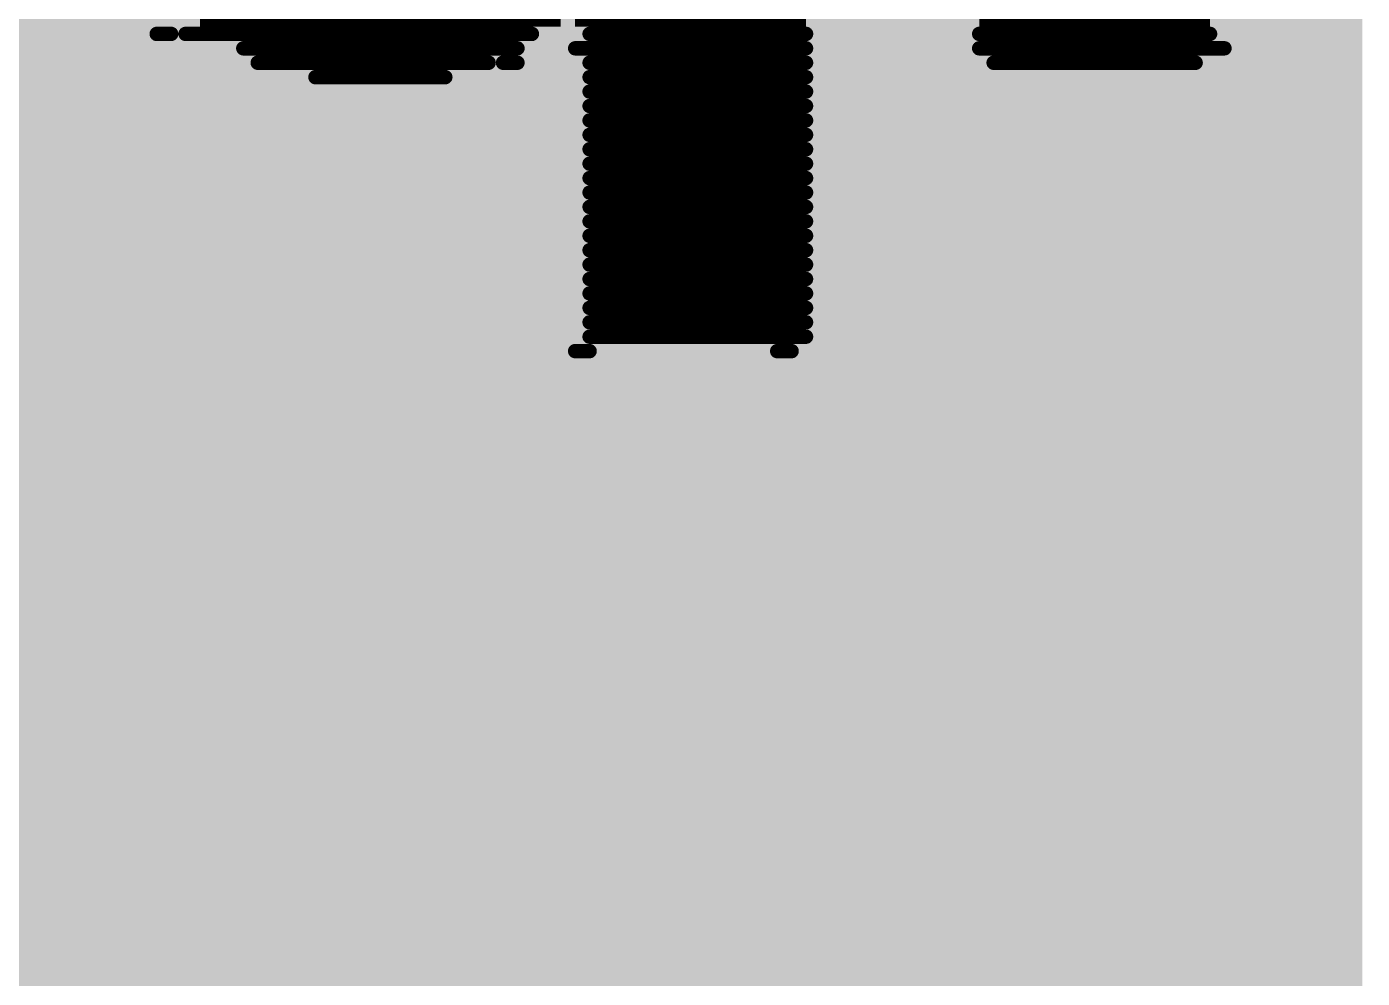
# Model space of a CAD drawing. Header units: inches. Extents: x -5 to 433, y -20 to 71.
# Drawn here: x 11.619 to 13.97, y 48.381 to 50.057 of the extents above; entities that cross this region are included whole.
import ezdxf

# ---------------------------------------------------------------- set-up
doc = ezdxf.new("R2010")
doc.units = ezdxf.units.IN
doc.layers.add('Bottom Overlay', color=54, linetype='Continuous')
doc.layers.add('Top Layer', color=1, linetype='Continuous')

msp = doc.modelspace()

# ---------------------------------------------------------------- hatches: boundary and pattern name
at = {"layer": 'Top Layer'}
msp.add_hatch(color=1, dxfattribs=at).paths.add_polyline_path([(8.89, -10.9982), (13.97, -10.9982), (13.97, 57.1754), (8.89, 57.1754)])

# ---------------------------------------------------------------- linework, layer by layer
at = {"layer": 'Bottom Overlay'}
for points in [[(11.924, 50.0698, 0.0254, 0.0254, 0), (12.559, 50.0698, 0.0254, 0.0254, 0)], [(12.5844, 50.0698, 0.0254, 0.0254, 0), (12.9908, 50.0698, 0.0254, 0.0254, 0)], [(13.2956, 50.0698, 0.0254, 0.0254, 0), (13.702, 50.0698, 0.0254, 0.0254, 0)], [(11.8478, 50.0444, 0.0254, 0.0254, 0), (11.8732, 50.0444, 0.0254, 0.0254, 0)], [(11.8986, 50.0444, 0.0254, 0.0254, 0), (12.5082, 50.0444, 0.0254, 0.0254, 0)], [(12.6098, 50.0444, 0.0254, 0.0254, 0), (12.9908, 50.0444, 0.0254, 0.0254, 0)], [(13.2956, 50.0444, 0.0254, 0.0254, 0), (13.702, 50.0444, 0.0254, 0.0254, 0)], [(12.0002, 50.019, 0.0254, 0.0254, 0), (12.4828, 50.019, 0.0254, 0.0254, 0)], [(12.5844, 50.019, 0.0254, 0.0254, 0), (12.9908, 50.019, 0.0254, 0.0254, 0)], [(13.2956, 50.019, 0.0254, 0.0254, 0), (13.7274, 50.019, 0.0254, 0.0254, 0)], [(12.0256, 49.9936, 0.0254, 0.0254, 0), (12.432, 49.9936, 0.0254, 0.0254, 0)], [(12.4574, 49.9936, 0.0254, 0.0254, 0), (12.4828, 49.9936, 0.0254, 0.0254, 0)], [(12.6098, 49.9936, 0.0254, 0.0254, 0), (12.9908, 49.9936, 0.0254, 0.0254, 0)], [(13.321, 49.9936, 0.0254, 0.0254, 0), (13.6766, 49.9936, 0.0254, 0.0254, 0)], [(12.1272, 49.9682, 0.0254, 0.0254, 0), (12.3558, 49.9682, 0.0254, 0.0254, 0)], [(12.6098, 49.9682, 0.0254, 0.0254, 0), (12.9908, 49.9682, 0.0254, 0.0254, 0)], [(12.6098, 49.9428, 0.0254, 0.0254, 0), (12.9908, 49.9428, 0.0254, 0.0254, 0)], [(12.6098, 49.9174, 0.0254, 0.0254, 0), (12.9908, 49.9174, 0.0254, 0.0254, 0)], [(12.6098, 49.892, 0.0254, 0.0254, 0), (12.9908, 49.892, 0.0254, 0.0254, 0)], [(12.6098, 49.8666, 0.0254, 0.0254, 0), (12.9908, 49.8666, 0.0254, 0.0254, 0)], [(12.6098, 49.8412, 0.0254, 0.0254, 0), (12.9908, 49.8412, 0.0254, 0.0254, 0)], [(12.6098, 49.8158, 0.0254, 0.0254, 0), (12.9908, 49.8158, 0.0254, 0.0254, 0)], [(12.6098, 49.7904, 0.0254, 0.0254, 0), (12.9908, 49.7904, 0.0254, 0.0254, 0)], [(12.6098, 49.765, 0.0254, 0.0254, 0), (12.9908, 49.765, 0.0254, 0.0254, 0)], [(12.6098, 49.7396, 0.0254, 0.0254, 0), (12.9908, 49.7396, 0.0254, 0.0254, 0)], [(12.6098, 49.7142, 0.0254, 0.0254, 0), (12.9908, 49.7142, 0.0254, 0.0254, 0)], [(12.6098, 49.6888, 0.0254, 0.0254, 0), (12.9908, 49.6888, 0.0254, 0.0254, 0)], [(12.6098, 49.6634, 0.0254, 0.0254, 0), (12.9908, 49.6634, 0.0254, 0.0254, 0)], [(12.6098, 49.638, 0.0254, 0.0254, 0), (12.9908, 49.638, 0.0254, 0.0254, 0)], [(12.6098, 49.6126, 0.0254, 0.0254, 0), (12.9908, 49.6126, 0.0254, 0.0254, 0)], [(12.6098, 49.5872, 0.0254, 0.0254, 0), (12.9908, 49.5872, 0.0254, 0.0254, 0)], [(12.6098, 49.5618, 0.0254, 0.0254, 0), (12.9908, 49.5618, 0.0254, 0.0254, 0)], [(12.6098, 49.5364, 0.0254, 0.0254, 0), (12.9908, 49.5364, 0.0254, 0.0254, 0)], [(12.6098, 49.511, 0.0254, 0.0254, 0), (12.9908, 49.511, 0.0254, 0.0254, 0)], [(12.5844, 49.4856, 0.0254, 0.0254, 0), (12.6098, 49.4856, 0.0254, 0.0254, 0)], [(12.94, 49.4856, 0.0254, 0.0254, 0), (12.9654, 49.4856, 0.0254, 0.0254, 0)]]:
    msp.add_lwpolyline(points, format="xyseb", dxfattribs=at)
for points in [[(11.8415, 50.0444, 0.0127, 0.0127, 1), (11.8542, 50.0444, 0.0127, 0.0127, 1)], [(11.8669, 50.0444, 0.0127, 0.0127, 1), (11.8796, 50.0444, 0.0127, 0.0127, 1)], [(11.8923, 50.0444, 0.0127, 0.0127, 1), (11.905, 50.0444, 0.0127, 0.0127, 1)], [(12.5019, 50.0444, 0.0127, 0.0127, 1), (12.5146, 50.0444, 0.0127, 0.0127, 1)], [(12.6035, 50.0444, 0.0127, 0.0127, 1), (12.6162, 50.0444, 0.0127, 0.0127, 1)], [(12.9845, 50.0444, 0.0127, 0.0127, 1), (12.9972, 50.0444, 0.0127, 0.0127, 1)], [(13.2893, 50.0444, 0.0127, 0.0127, 1), (13.302, 50.0444, 0.0127, 0.0127, 1)], [(13.6957, 50.0444, 0.0127, 0.0127, 1), (13.7084, 50.0444, 0.0127, 0.0127, 1)], [(11.9939, 50.019, 0.0127, 0.0127, 1), (12.0066, 50.019, 0.0127, 0.0127, 1)], [(12.4765, 50.019, 0.0127, 0.0127, 1), (12.4892, 50.019, 0.0127, 0.0127, 1)], [(12.5781, 50.019, 0.0127, 0.0127, 1), (12.5908, 50.019, 0.0127, 0.0127, 1)], [(12.9845, 50.019, 0.0127, 0.0127, 1), (12.9972, 50.019, 0.0127, 0.0127, 1)], [(13.2893, 50.019, 0.0127, 0.0127, 1), (13.302, 50.019, 0.0127, 0.0127, 1)], [(13.7211, 50.019, 0.0127, 0.0127, 1), (13.7338, 50.019, 0.0127, 0.0127, 1)], [(12.0193, 49.9936, 0.0127, 0.0127, 1), (12.032, 49.9936, 0.0127, 0.0127, 1)], [(12.4257, 49.9936, 0.0127, 0.0127, 1), (12.4384, 49.9936, 0.0127, 0.0127, 1)], [(12.4511, 49.9936, 0.0127, 0.0127, 1), (12.4638, 49.9936, 0.0127, 0.0127, 1)], [(12.4765, 49.9936, 0.0127, 0.0127, 1), (12.4892, 49.9936, 0.0127, 0.0127, 1)], [(12.6035, 49.9936, 0.0127, 0.0127, 1), (12.6162, 49.9936, 0.0127, 0.0127, 1)], [(12.9845, 49.9936, 0.0127, 0.0127, 1), (12.9972, 49.9936, 0.0127, 0.0127, 1)], [(13.3147, 49.9936, 0.0127, 0.0127, 1), (13.3274, 49.9936, 0.0127, 0.0127, 1)], [(13.6703, 49.9936, 0.0127, 0.0127, 1), (13.683, 49.9936, 0.0127, 0.0127, 1)], [(12.1209, 49.9682, 0.0127, 0.0127, 1), (12.1336, 49.9682, 0.0127, 0.0127, 1)], [(12.3495, 49.9682, 0.0127, 0.0127, 1), (12.3622, 49.9682, 0.0127, 0.0127, 1)], [(12.6035, 49.9682, 0.0127, 0.0127, 1), (12.6162, 49.9682, 0.0127, 0.0127, 1)], [(12.9845, 49.9682, 0.0127, 0.0127, 1), (12.9972, 49.9682, 0.0127, 0.0127, 1)], [(12.6035, 49.9428, 0.0127, 0.0127, 1), (12.6162, 49.9428, 0.0127, 0.0127, 1)], [(12.9845, 49.9428, 0.0127, 0.0127, 1), (12.9972, 49.9428, 0.0127, 0.0127, 1)], [(12.6035, 49.9174, 0.0127, 0.0127, 1), (12.6162, 49.9174, 0.0127, 0.0127, 1)], [(12.9845, 49.9174, 0.0127, 0.0127, 1), (12.9972, 49.9174, 0.0127, 0.0127, 1)], [(12.6035, 49.892, 0.0127, 0.0127, 1), (12.6162, 49.892, 0.0127, 0.0127, 1)], [(12.9845, 49.892, 0.0127, 0.0127, 1), (12.9972, 49.892, 0.0127, 0.0127, 1)], [(12.6035, 49.8666, 0.0127, 0.0127, 1), (12.6162, 49.8666, 0.0127, 0.0127, 1)], [(12.9845, 49.8666, 0.0127, 0.0127, 1), (12.9972, 49.8666, 0.0127, 0.0127, 1)], [(12.6035, 49.8412, 0.0127, 0.0127, 1), (12.6162, 49.8412, 0.0127, 0.0127, 1)], [(12.9845, 49.8412, 0.0127, 0.0127, 1), (12.9972, 49.8412, 0.0127, 0.0127, 1)], [(12.6035, 49.8158, 0.0127, 0.0127, 1), (12.6162, 49.8158, 0.0127, 0.0127, 1)], [(12.9845, 49.8158, 0.0127, 0.0127, 1), (12.9972, 49.8158, 0.0127, 0.0127, 1)], [(12.6035, 49.7904, 0.0127, 0.0127, 1), (12.6162, 49.7904, 0.0127, 0.0127, 1)], [(12.9845, 49.7904, 0.0127, 0.0127, 1), (12.9972, 49.7904, 0.0127, 0.0127, 1)], [(12.6035, 49.765, 0.0127, 0.0127, 1), (12.6162, 49.765, 0.0127, 0.0127, 1)], [(12.9845, 49.765, 0.0127, 0.0127, 1), (12.9972, 49.765, 0.0127, 0.0127, 1)], [(12.6035, 49.7396, 0.0127, 0.0127, 1), (12.6162, 49.7396, 0.0127, 0.0127, 1)], [(12.9845, 49.7396, 0.0127, 0.0127, 1), (12.9972, 49.7396, 0.0127, 0.0127, 1)], [(12.6035, 49.7142, 0.0127, 0.0127, 1), (12.6162, 49.7142, 0.0127, 0.0127, 1)], [(12.9845, 49.7142, 0.0127, 0.0127, 1), (12.9972, 49.7142, 0.0127, 0.0127, 1)], [(12.6035, 49.6888, 0.0127, 0.0127, 1), (12.6162, 49.6888, 0.0127, 0.0127, 1)], [(12.9845, 49.6888, 0.0127, 0.0127, 1), (12.9972, 49.6888, 0.0127, 0.0127, 1)], [(12.6035, 49.6634, 0.0127, 0.0127, 1), (12.6162, 49.6634, 0.0127, 0.0127, 1)], [(12.9845, 49.6634, 0.0127, 0.0127, 1), (12.9972, 49.6634, 0.0127, 0.0127, 1)], [(12.6035, 49.638, 0.0127, 0.0127, 1), (12.6162, 49.638, 0.0127, 0.0127, 1)], [(12.9845, 49.638, 0.0127, 0.0127, 1), (12.9972, 49.638, 0.0127, 0.0127, 1)], [(12.6035, 49.6126, 0.0127, 0.0127, 1), (12.6162, 49.6126, 0.0127, 0.0127, 1)], [(12.9845, 49.6126, 0.0127, 0.0127, 1), (12.9972, 49.6126, 0.0127, 0.0127, 1)], [(12.6035, 49.5872, 0.0127, 0.0127, 1), (12.6162, 49.5872, 0.0127, 0.0127, 1)], [(12.9845, 49.5872, 0.0127, 0.0127, 1), (12.9972, 49.5872, 0.0127, 0.0127, 1)], [(12.6035, 49.5618, 0.0127, 0.0127, 1), (12.6162, 49.5618, 0.0127, 0.0127, 1)], [(12.9845, 49.5618, 0.0127, 0.0127, 1), (12.9972, 49.5618, 0.0127, 0.0127, 1)], [(12.6035, 49.5364, 0.0127, 0.0127, 1), (12.6162, 49.5364, 0.0127, 0.0127, 1)], [(12.9845, 49.5364, 0.0127, 0.0127, 1), (12.9972, 49.5364, 0.0127, 0.0127, 1)], [(12.6035, 49.511, 0.0127, 0.0127, 1), (12.6162, 49.511, 0.0127, 0.0127, 1)], [(12.9845, 49.511, 0.0127, 0.0127, 1), (12.9972, 49.511, 0.0127, 0.0127, 1)], [(12.5781, 49.4856, 0.0127, 0.0127, 1), (12.5908, 49.4856, 0.0127, 0.0127, 1)], [(12.6035, 49.4856, 0.0127, 0.0127, 1), (12.6162, 49.4856, 0.0127, 0.0127, 1)], [(12.9337, 49.4856, 0.0127, 0.0127, 1), (12.9464, 49.4856, 0.0127, 0.0127, 1)], [(12.9591, 49.4856, 0.0127, 0.0127, 1), (12.9718, 49.4856, 0.0127, 0.0127, 1)]]:
    msp.add_lwpolyline(points, format="xyseb", close=True, dxfattribs=at)

doc.saveas('drawing.dxf')
